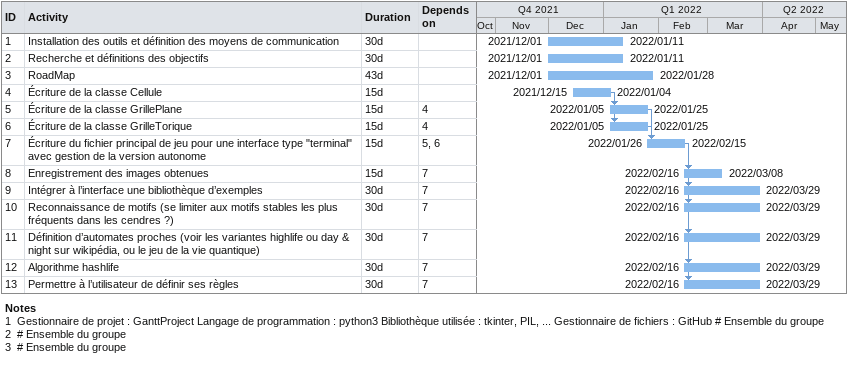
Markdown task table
| ID | Task | Duration | Start | Finish | Predecessors |
|---|---|---|---|---|---|
| 1 | Installation des outils et définition des moyens de communication | 30d | 2021-12-01 | 2022-01-11 |  |
| 2 | Recherche et définitions des objectifs | 30d | 2021-12-01 | 2022-01-11 |  |
| 3 | RoadMap | 43d | 2021-12-01 | 2022-01-28 |  |
| 4 | Écriture de la classe Cellule | 15d | 2021-12-15 | 2022-01-04 |  |
| 5 | Écriture de la classe GrillePlane | 15d | 2022-01-05 | 2022-01-25 | 4 |
| 6 | Écriture de la classe GrilleTorique | 15d | 2022-01-05 | 2022-01-25 | 4 |
| 7 | Écriture du fichier principal de jeu pour une interface type "terminal" avec gestion de la version autonome | 15d | 2022-01-26 | 2022-02-15 | 5, 6 |
| 8 | Enregistrement des images obtenues | 15d | 2022-02-16 | 2022-03-08 | 7 |
| 9 | Intégrer à l’interface une bibliothèque d’exemples | 30d | 2022-02-16 | 2022-03-29 | 7 |
| 10 | Reconnaissance de motifs (se limiter aux motifs stables les plus fréquents dans les cendres ?) | 30d | 2022-02-16 | 2022-03-29 | 7 |
| 11 | Définition d’automates proches (voir les variantes highlife ou day & night sur wikipédia, ou le jeu de la vie quantique) | 30d | 2022-02-16 | 2022-03-29 | 7 |
| 12 | Algorithme hashlife | 30d | 2022-02-16 | 2022-03-29 | 7 |
| 13 | Permettre à l’utilisateur de définir ses règles | 30d | 2022-02-16 | 2022-03-29 | 7 |

Notes
- 1: Gestionnaire de projet : GanttProject Langage de programmation : python3 Bibliothèque utilisée : tkinter, PIL, ... Gestionnaire de fichiers : GitHub # Ensemble du groupe
- 2: # Ensemble du groupe
- 3: # Ensemble du groupe
